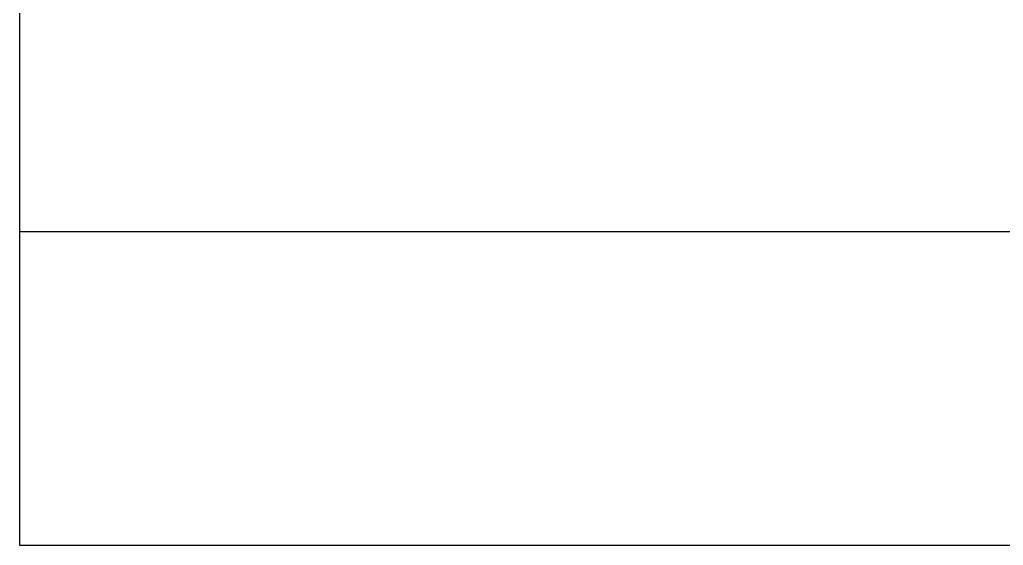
# Model space of a CAD drawing. Header units: inches. Extents: x -12418 to 57169, y -29325 to 19878.
# Drawn here: x 10497.9 to 10740.5, y -8477.4 to -8347.8 of the extents above; entities that cross this region are included whole.
import ezdxf

# ---------------------------------------------------------------- set-up
doc = ezdxf.new("R2010")
doc.units = ezdxf.units.IN
doc.header["$LTSCALE"] = 25
doc.header["$MEASUREMENT"] = 0
doc.linetypes.add('DASHDOT', pattern=[25.4, 12.7, -6.35, 0, -6.35])
doc.layers.add('00-Ground Floor$0$False Ceiling', color=251, linetype='Continuous')
doc.layers.add('00-Ground Floor$0$Walls', color=251, linetype='Continuous', lineweight=5)
doc.layers.add('E-LITE-CLNG-CNDT', color=6, linetype='DASHDOT', lineweight=35)

# ---------------------------------------------------------------- blocks, each defined once
blk = doc.blocks.new('00-Ground Floor$0$A$Ce9e1c4c3')
at = {"layer": '00-Ground Floor$0$False Ceiling', "color": 254}
for p, q in [((-89502.07, -8477.43, 0), (-89502.07, -4747.43, 0)), ((-85902.07, -8477.43, 0), (-89502.07, -8477.43, 0))]:
    blk.add_line(p, q, dxfattribs=at)
at = {"layer": '00-Ground Floor$0$False Ceiling', "color": 254, "linetype": 'Continuous'}
blk.add_line((-89502.07, -8400), (-85902.07, -8400), dxfattribs=at)
blk = doc.blocks.new('00-Ground Floor')
at = {"layer": '00-Ground Floor$0$Walls'}
for q in [(10497.93, -7547.43, 0), (14097.93, -8477.43, 0)]:
    blk.add_line((10497.93, -8477.43, 0), q, dxfattribs=at)
at = {"layer": '00-Ground Floor$0$False Ceiling', "color": 254}
blk.add_blockref('00-Ground Floor$0$A$Ce9e1c4c3', (100000, 0), dxfattribs=at)

msp = doc.modelspace()

# ---------------------------------------------------------------- block references
at = {"layer": 'E-LITE-CLNG-CNDT'}
msp.add_blockref('00-Ground Floor', (0, 0), dxfattribs=at)

doc.saveas('drawing.dxf')
